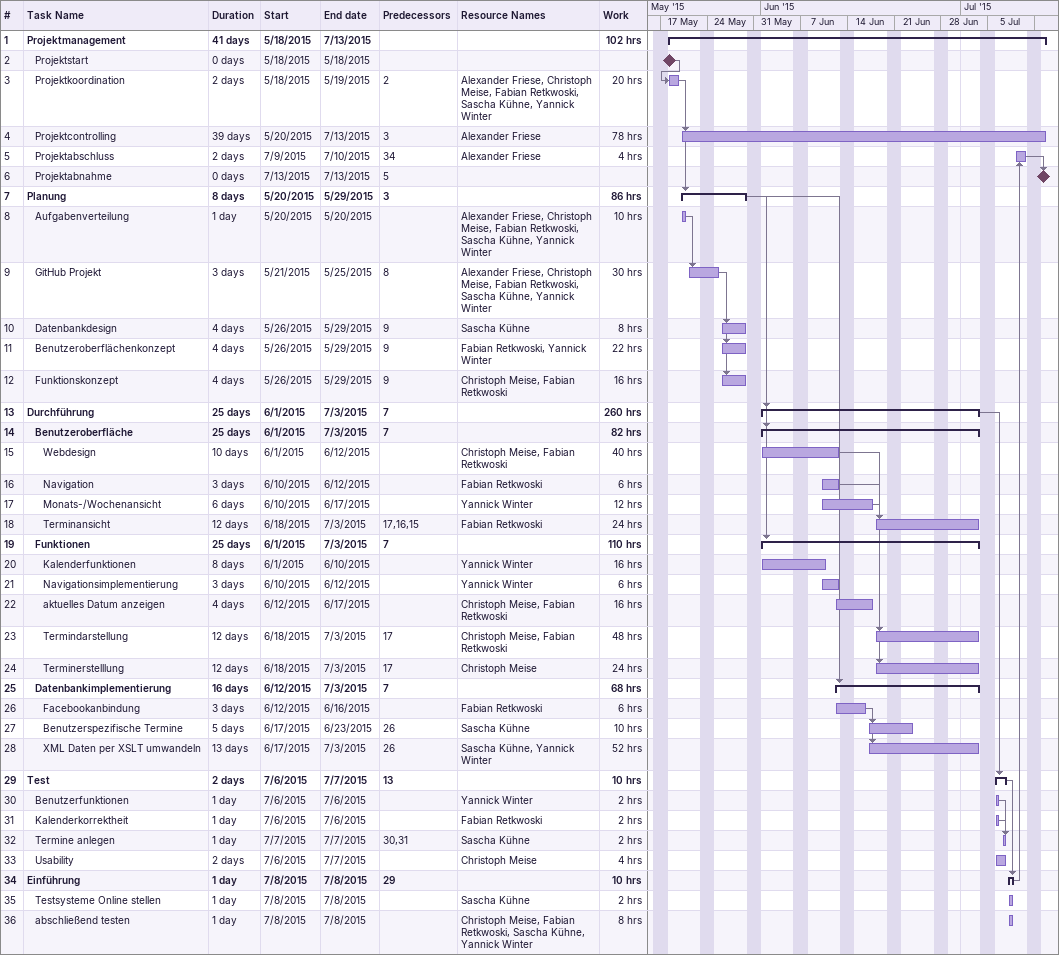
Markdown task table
| ID | Level | Task | Duration | Start | Finish | Predecessors | Resources | Work (h) |
|---|---|---|---|---|---|---|---|---|
| 1 | 1 | **Projektmanagement** | 41d | 2015-05-18 | 2015-07-13 |  |  | 102 |
| 2 | 2 | Projektstart | 0d | 2015-05-18 | 2015-05-18 |  |  |  |
| 3 | 2 | Projektkoordination | 2d | 2015-05-18 | 2015-05-19 | 2 | Alexander Friese, Christoph Meise, Fabian Retkwoski, Sascha Kühne, Yannick Winter | 20 |
| 4 | 2 | Projektcontrolling | 39d | 2015-05-20 | 2015-07-13 | 3 | Alexander Friese | 78 |
| 5 | 2 | Projektabschluss | 2d | 2015-07-09 | 2015-07-10 | 34 | Alexander Friese | 4 |
| 6 | 2 | Projektabnahme | 0d | 2015-07-13 | 2015-07-13 | 5 |  |  |
| 7 | 1 | **Planung** | 8d | 2015-05-20 | 2015-05-29 | 3 |  | 86 |
| 8 | 2 | Aufgabenverteilung | 1d | 2015-05-20 | 2015-05-20 |  | Alexander Friese, Christoph Meise, Fabian Retkwoski, Sascha Kühne, Yannick Winter | 10 |
| 9 | 2 | GitHub Projekt | 3d | 2015-05-21 | 2015-05-25 | 8 | Alexander Friese, Christoph Meise, Fabian Retkwoski, Sascha Kühne, Yannick Winter | 30 |
| 10 | 2 | Datenbankdesign | 4d | 2015-05-26 | 2015-05-29 | 9 | Sascha Kühne | 8 |
| 11 | 2 | Benutzeroberflächenkonzept | 4d | 2015-05-26 | 2015-05-29 | 9 | Fabian Retkwoski, Yannick Winter | 22 |
| 12 | 2 | Funktionskonzept | 4d | 2015-05-26 | 2015-05-29 | 9 | Christoph Meise, Fabian Retkwoski | 16 |
| 13 | 1 | **Durchführung** | 25d | 2015-06-01 | 2015-07-03 | 7 |  | 260 |
| 14 | 2 | **Benutzeroberfläche** | 25d | 2015-06-01 | 2015-07-03 | 7 |  | 82 |
| 15 | 3 | Webdesign | 10d | 2015-06-01 | 2015-06-12 |  | Christoph Meise, Fabian Retkwoski | 40 |
| 16 | 3 | Navigation | 3d | 2015-06-10 | 2015-06-12 |  | Fabian Retkwoski | 6 |
| 17 | 3 | Monats-/Wochenansicht | 6d | 2015-06-10 | 2015-06-17 |  | Yannick Winter | 12 |
| 18 | 3 | Terminansicht | 12d | 2015-06-18 | 2015-07-03 | 17, 16, 15 | Fabian Retkwoski | 24 |
| 19 | 2 | **Funktionen** | 25d | 2015-06-01 | 2015-07-03 | 7 |  | 110 |
| 20 | 3 | Kalenderfunktionen | 8d | 2015-06-01 | 2015-06-10 |  | Yannick Winter | 16 |
| 21 | 3 | Navigationsimplementierung | 3d | 2015-06-10 | 2015-06-12 |  | Yannick Winter | 6 |
| 22 | 3 | aktuelles Datum anzeigen | 4d | 2015-06-12 | 2015-06-17 |  | Christoph Meise, Fabian Retkwoski | 16 |
| 23 | 3 | Termindarstellung | 12d | 2015-06-18 | 2015-07-03 | 17 | Christoph Meise, Fabian Retkwoski | 48 |
| 24 | 3 | Terminerstelllung | 12d | 2015-06-18 | 2015-07-03 | 17 | Christoph Meise | 24 |
| 25 | 2 | **Datenbankimplementierung** | 16d | 2015-06-12 | 2015-07-03 | 7 |  | 68 |
| 26 | 3 | Facebookanbindung | 3d | 2015-06-12 | 2015-06-16 |  | Fabian Retkwoski | 6 |
| 27 | 3 | Benutzerspezifische Termine | 5d | 2015-06-17 | 2015-06-23 | 26 | Sascha Kühne | 10 |
| 28 | 3 | XML Daten per XSLT umwandeln | 13d | 2015-06-17 | 2015-07-03 | 26 | Sascha Kühne, Yannick Winter | 52 |
| 29 | 1 | **Test** | 2d | 2015-07-06 | 2015-07-07 | 13 |  | 10 |
| 30 | 2 | Benutzerfunktionen | 1d | 2015-07-06 | 2015-07-06 |  | Yannick Winter | 2 |
| 31 | 2 | Kalenderkorrektheit | 1d | 2015-07-06 | 2015-07-06 |  | Fabian Retkwoski | 2 |
| 32 | 2 | Termine anlegen | 1d | 2015-07-07 | 2015-07-07 | 30, 31 | Sascha Kühne | 2 |
| 33 | 2 | Usability | 2d | 2015-07-06 | 2015-07-07 |  | Christoph Meise | 4 |
| 34 | 1 | **Einführung** | 1d | 2015-07-08 | 2015-07-08 | 29 |  | 10 |
| 35 | 2 | Testsysteme Online stellen | 1d | 2015-07-08 | 2015-07-08 |  | Sascha Kühne | 2 |
| 36 | 2 | abschließend testen | 1d | 2015-07-08 | 2015-07-08 |  | Christoph Meise, Fabian Retkwoski, Sascha Kühne, Yannick Winter | 8 |
